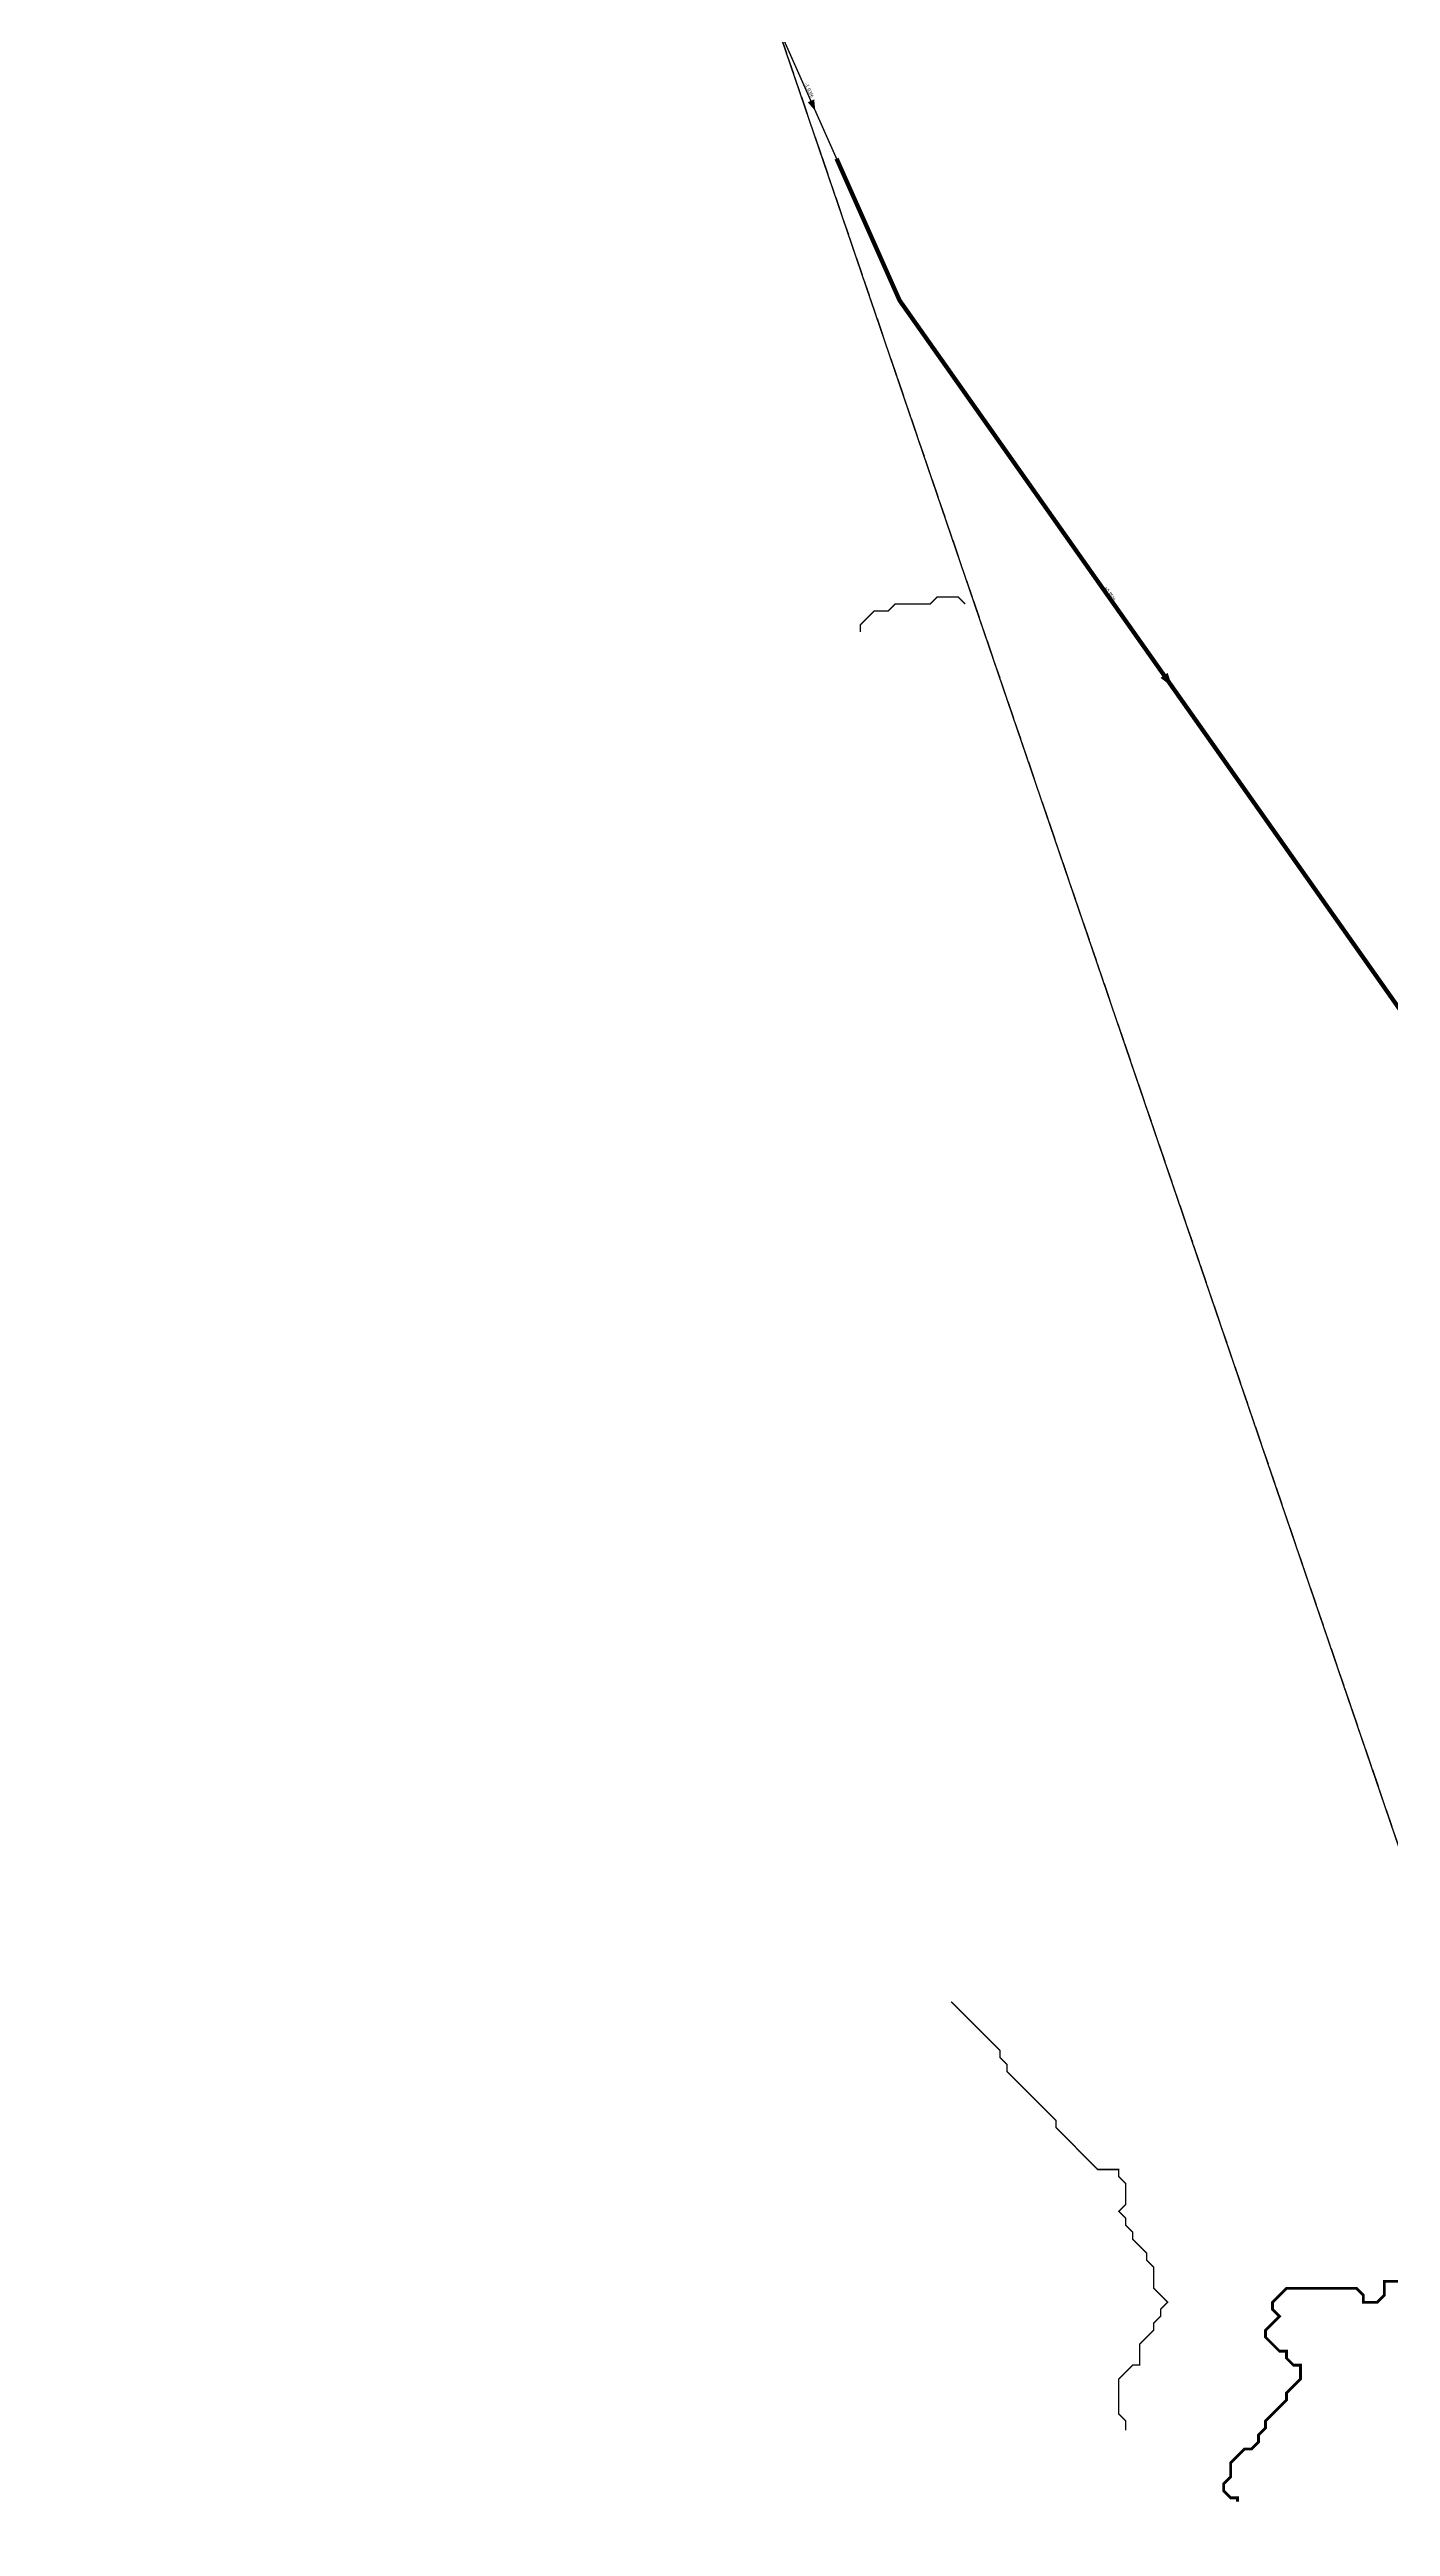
# Model space of a CAD drawing. Header units: metres. Extents: x 442821 to 452274, y 2561971 to 2571293.
# Drawn here: x 443115 to 443883, y 2562270 to 2563689 of the extents above; entities that cross this region are included whole.
import ezdxf
from ezdxf.enums import TextEntityAlignment as Align

# ---------------------------------------------------------------- set-up
doc = ezdxf.new("R2010")
doc.units = ezdxf.units.M
doc.header["$LTSCALE"] = 8
doc.linetypes.add('DASHDOT', pattern=[3.556, 2.54, -0.508, 0, -0.508])
doc.linetypes.add('DASHED', pattern=[1.524, 1.27, -0.254])
for name, color, linetype in [('A_ARROWS', 7, 'Continuous'), ('A_CATCHMENTS', 7, 'Continuous'), ('A_ENVELOPE', 3, 'Continuous'), ('A_GRADIENT', 8, 'Continuous'), ('A_LATERAL', 7, 'Continuous'), ('A_STREAMS', 5, 'Continuous'), ('A_SUBMAIN', 7, 'Continuous')]:
    doc.layers.add(name, color=color, linetype=linetype)

msp = doc.modelspace()

# ---------------------------------------------------------------- linework, layer by layer
at = {"layer": 'A_ARROWS', "color": 1}
for points in [[(443553.3, 2563653.3), (443548.9, 2563658.4), (443552.6, 2563660)], [(443757.5, 2563323.8), (443750.9, 2563328.8), (443755, 2563331.7)]]:
    msp.add_solid(points, dxfattribs=at)
at = {"layer": 'A_CATCHMENTS', "color": 1, "linetype": 'DASHED'}
msp.add_lwpolyline([(443922.9, 2562555.5), (443114.8, 2564922.9)], dxfattribs=at)
at = {"layer": 'A_ENVELOPE', "color": 3}
msp.add_lwpolyline([(446687.5, 2565015.6), (446628.6, 2564893.4), (446563.7, 2564758.7), (446544.7, 2564719.1), (446459.2, 2564552.4), (446431.5, 2564503.8), (446340, 2564343.2), (446237.3, 2564159), (446145.9, 2563995.1), (446098.8, 2563913.7), (445991.2, 2563728), (445981.3, 2563710.9), (445936.8, 2563631.1), (445875.2, 2563520.9), (445841.6, 2563460.7), (445796.7, 2563382.9), (445742.6, 2563253.5), (445736.7, 2563232.2), (445717.1, 2563162.4), (445244.5, 2563377.9), (444873.7, 2562270.3), (443922.9, 2562555.5), (443114.8, 2564922.9)], dxfattribs=at)
at = {"layer": 'A_LATERAL', "color": 1, "linetype": 'DASHDOT', "const_width": 0.8}
msp.add_lwpolyline([(443531.1, 2563703.3), (443565.4, 2563626.1)], dxfattribs=at)
at = {"layer": 'A_STREAMS', "color": 5}
for points, const_width in [([(443639, 2563371.1), (443635, 2563375.1), (443631, 2563375.1), (443627, 2563375.1), (443623, 2563375.1), (443619, 2563371.1), (443615, 2563371.1), (443611, 2563371.1), (443607, 2563371.1), (443603, 2563371.1), (443599, 2563371.1), (443595, 2563367.1), (443591, 2563367.1), (443587, 2563367.1), (443583, 2563363.1), (443579, 2563359.1), (443579, 2563355.1)], 0.8), ([(443631, 2562570.8), (443635, 2562566.8), (443639, 2562562.8), (443643, 2562558.8), (443647, 2562554.8), (443651, 2562550.8), (443655, 2562546.8), (443659, 2562542.8), (443659, 2562538.8), (443663, 2562534.8), (443663, 2562530.8), (443667, 2562526.8), (443671, 2562522.8), (443675, 2562518.8), (443679, 2562514.8), (443683, 2562510.8), (443687, 2562506.8), (443691, 2562502.8), (443691, 2562498.8), (443695, 2562494.8), (443699, 2562490.8), (443703, 2562486.7), (443707, 2562482.7), (443711, 2562478.7), (443715, 2562474.7), (443719, 2562474.7), (443723, 2562474.7), (443727, 2562474.7), (443727, 2562470.7), (443731, 2562466.7), (443731, 2562462.7), (443731, 2562458.7), (443731, 2562454.7), (443727, 2562450.7), (443731, 2562446.7), (443731, 2562442.7), (443735, 2562438.7), (443735, 2562434.7), (443739, 2562430.7), (443743, 2562426.7), (443743, 2562422.7), (443747, 2562418.7), (443747, 2562414.7), (443747, 2562410.7), (443747, 2562406.7), (443751, 2562402.7), (443755, 2562398.7), (443751, 2562394.7), (443751, 2562390.7), (443747, 2562386.7), (443747, 2562382.7), (443743, 2562378.7), (443739, 2562374.7), (443739, 2562370.7), (443739, 2562366.7), (443739, 2562362.7), (443735, 2562362.7), (443731, 2562358.7), (443727, 2562354.7), (443727, 2562350.7), (443727, 2562346.7), (443727, 2562342.7), (443727, 2562338.7), (443727, 2562334.7), (443731, 2562330.7), (443731, 2562326.7), (443731, 2562325.3)], 0.8), ([(443887, 2562410.7), (443883, 2562410.7), (443879, 2562410.7), (443879, 2562406.7), (443879, 2562402.7), (443875, 2562398.7), (443871, 2562398.7), (443867, 2562398.7), (443867, 2562402.7), (443863, 2562406.7), (443859, 2562406.7), (443855, 2562406.7), (443851, 2562406.7), (443847, 2562406.7), (443843, 2562406.7), (443839, 2562406.7), (443835, 2562406.7), (443831, 2562406.7), (443827, 2562406.7), (443823, 2562406.7), (443819, 2562402.7), (443815, 2562398.7), (443815, 2562394.7), (443819, 2562390.7), (443815, 2562386.7), (443811, 2562382.7), (443811, 2562378.7), (443815, 2562374.7), (443819, 2562370.7), (443823, 2562370.7), (443823, 2562366.7), (443827, 2562362.7), (443831, 2562362.7), (443831, 2562358.7), (443831, 2562354.7), (443827, 2562350.7), (443823, 2562346.7), (443823, 2562342.7), (443819, 2562338.7), (443815, 2562334.7), (443811, 2562330.7), (443811, 2562326.7), (443807, 2562322.7), (443807, 2562318.7), (443803, 2562314.7), (443799, 2562314.7), (443795, 2562310.7), (443791, 2562306.7), (443791, 2562302.7), (443791, 2562298.7), (443787, 2562294.7), (443787, 2562290.7), (443791, 2562286.7), (443795, 2562286.7), (443795, 2562284.5)], 1.6)]:
    msp.add_lwpolyline(points, dxfattribs=dict(at, const_width=const_width))
at = {"layer": 'A_SUBMAIN', "color": 1, "linetype": 'DASHED', "const_width": 2.5}
msp.add_lwpolyline([(443565.4, 2563626.1), (443601.5, 2563544.9), (443890.9, 2563134.7)], dxfattribs=at)

# ---------------------------------------------------------------- texts
at = {"layer": 'A_GRADIENT', "color": 1}
for s, rotation, p in [('-1.93%', -66.0365, (443548.3, 2563664.7)), ('+0.35%', -54.8014, (443720.6, 2563376.1))]:
    msp.add_text(s, height=2, rotation=rotation, dxfattribs=at).set_placement(p, align=Align.BOTTOM_CENTER)

doc.saveas('drawing.dxf')
